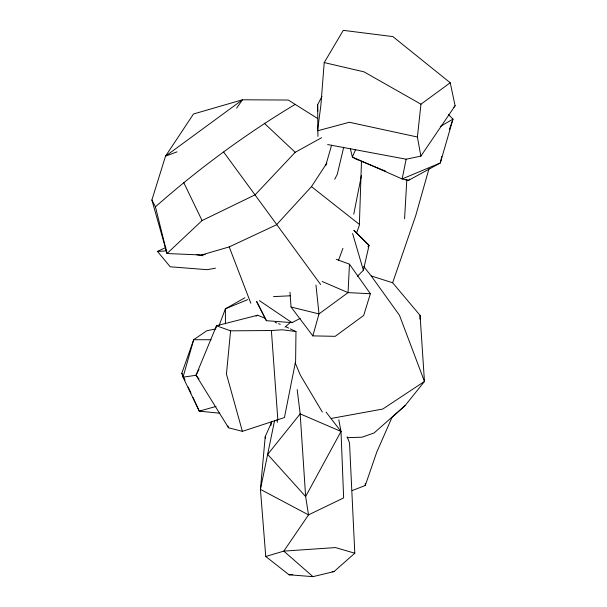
<?xml version="1.0" encoding="UTF-8"?>
<svg xmlns="http://www.w3.org/2000/svg" width="607" height="607" viewBox="0 0 607 607"><rect width="100%" height="100%" fill="white"/><g stroke="black" fill="none" stroke-linecap="round" stroke-linejoin="round"><path stroke-width="0.91" d="M321.998 96.346L317.643 104.73L317.916 136.363M290.298 328.857L295.973 331.536L295.617 361.18L284.44 417.548L242.39 431.357L228.528 427.783L196.015 375.27L216.479 325.762L257.649 315.223L264.622 318.045M420.014 319.168L420.074 315.374L392.638 282.756L371.256 275.973L363.722 266.534M361.484 161.333L359.344 225.349L356.491 233.247M349.465 264.197L348.046 292.627L319.001 313.918L312.84 335.883L335.201 336.331L363.684 315.458L370.376 293.72L349.465 264.197L336.21 259.272M404.573 218.763L406.804 180.158M420.863 156.128L455.106 105.732L450.227 82.772L392.866 36.595L343.281 30.35L324.214 62.582L320.86 105.565L317.507 130.816L349.329 122.273L417.411 137.015L420.863 156.128L406.151 159.201L327.628 144.557M271.989 421.349L265.206 436.683L260.433 489.371L265.745 556.475L289.046 574.791L312.962 576.65L333.987 571.597L354.807 553.22L349.526 442.935L347.204 436.85M216.145 327.507L216.479 325.762L230.577 330.838L226.449 374.071L242.39 431.357M417.411 137.015L420.954 104.184L450.227 82.772M270.965 425.363L271.39 421.622M353.752 214.188L361.393 175.613M406.151 159.201L402.153 178.944L408.367 180.484L440.325 162.957L452.997 119.101L448.323 114.465M274.637 420.332L260.433 489.371L308.515 514.88L343.638 497.907L341.013 431.456L338.812 419.794M441.767 156.507L440.325 162.957L402.153 178.944L352.356 157.023L350.398 148.829M357.462 276.261L363.373 270.259L369.064 245.365L353.927 230.243M343.729 147.122L337.272 174.33L334.715 179.255M325.693 165.703L331.597 145.194M429.012 168.609L415.696 215.735L392.638 282.756M205.227 254.568L201.486 255.001L167.024 253.521L151.894 199.999L165.521 156.181L193.489 113.987L242.466 99.791L288.287 100.041L317.446 118.388M352.128 490.593L365.27 485.486L376.719 452.238L391.963 417.457L405.188 405.514L424.46 381.446L420.074 315.374M449.332 129.564L452.997 119.101L440.287 126.476M219.742 413.215L199.271 411.136L183.026 377.19L181.842 373.222L193.679 339.73L206.866 330.716L215.94 328.895M338.357 260.653L342.932 248.346M219.127 325.435L225.394 308.834L244.887 297.749M355.71 149.33L352.356 157.023L355.459 158.844L385.817 171.257M211.024 339.738L193.679 339.73L183.026 377.19L196.015 375.27L198.975 369.352M326.058 412.092L341.013 431.456L305.632 496.534L308.515 514.88L283.81 551.118L265.745 556.475M201.486 255.001L229.211 246.92L276.496 224.787L311.474 186.63L326.801 163.162M236.654 108.145L242.466 99.791L165.521 156.181L177.016 151.856M453.93 107.173L455.106 105.732M367.895 246.761L369.064 245.365L354.04 230.485M321.627 137.69L295.199 152.304L255.107 194.832L202.07 220.553L167.024 253.521L155.438 206.812L151.894 199.999M409.657 179.126L408.367 180.484L405.764 179.422M405.188 405.514L374.117 432.935L362.121 437.192L347.045 437.677M284.994 327.143L290.639 322.173M155.438 206.812C198.8 168.564 245.638 134.041 295.26 104.343M256.025 316.133L257.649 315.223M256.549 301.603L266.374 320.686L291.929 322.636L300.245 318.394M215.439 268.195L207.169 269.675L170.218 266.799L157.471 251.419L165.916 247.421M247.686 299.6L225.394 308.834L225.44 323.91M192.935 397.35L199.271 411.136L216.046 406.424M199.271 411.136L201.023 410.787M331.217 418.443L382.782 409.035L424.46 381.446L399.489 315.314L371.256 275.973M289.046 574.791L292.794 574.526M332.112 571.733L333.987 571.597M230.577 330.838L271.39 330.512L282.293 329.783L295.973 331.536M157.471 251.419L166.804 250.881M273.529 296.611L290.374 295.791M370.376 293.72L348.046 292.627L322.18 281.496M196.418 254.629L202.882 255.729M324.214 62.582L363.957 71.831L420.954 104.184M289.979 292.179L291.041 307.013L319.001 313.918L315.966 285.047M354.807 553.22L335.504 547.575L283.81 551.118L312.962 576.65M275.085 322.271L276.83 322.977M278.567 323.683L280.313 324.388M341.013 431.456L300.177 413.883L297.187 389.603M286.238 326.945L288.674 328.091M259.447 300.655L291.929 322.636M311.474 186.63L358.896 224.036M264.303 123.259L295.199 152.304M196.015 375.27L198.997 378.92M291.041 307.013L312.84 335.883M320.61 284.501L223.672 152.061M322.325 412.077L300.389 375.217L295.29 363.115M256.875 301.656L266.374 320.686M183.64 182.373L202.07 220.553M181.842 373.222L183.026 375.809M183.822 377.531L185.006 380.119M188.178 387.008L190.955 393.04M229.211 246.92L250.82 303.242M227.906 426.046L228.528 427.783M352.606 233.52L363.373 270.259M265.206 436.683L265.585 438.504M271.39 330.512L277.847 419.816M277.118 419.543L277.323 422.343M365.209 483.62L365.27 485.486M317.643 104.73L317.772 111.233M300.177 413.883L267.672 454.4L305.632 496.534L300.177 413.883"/></g></svg>
